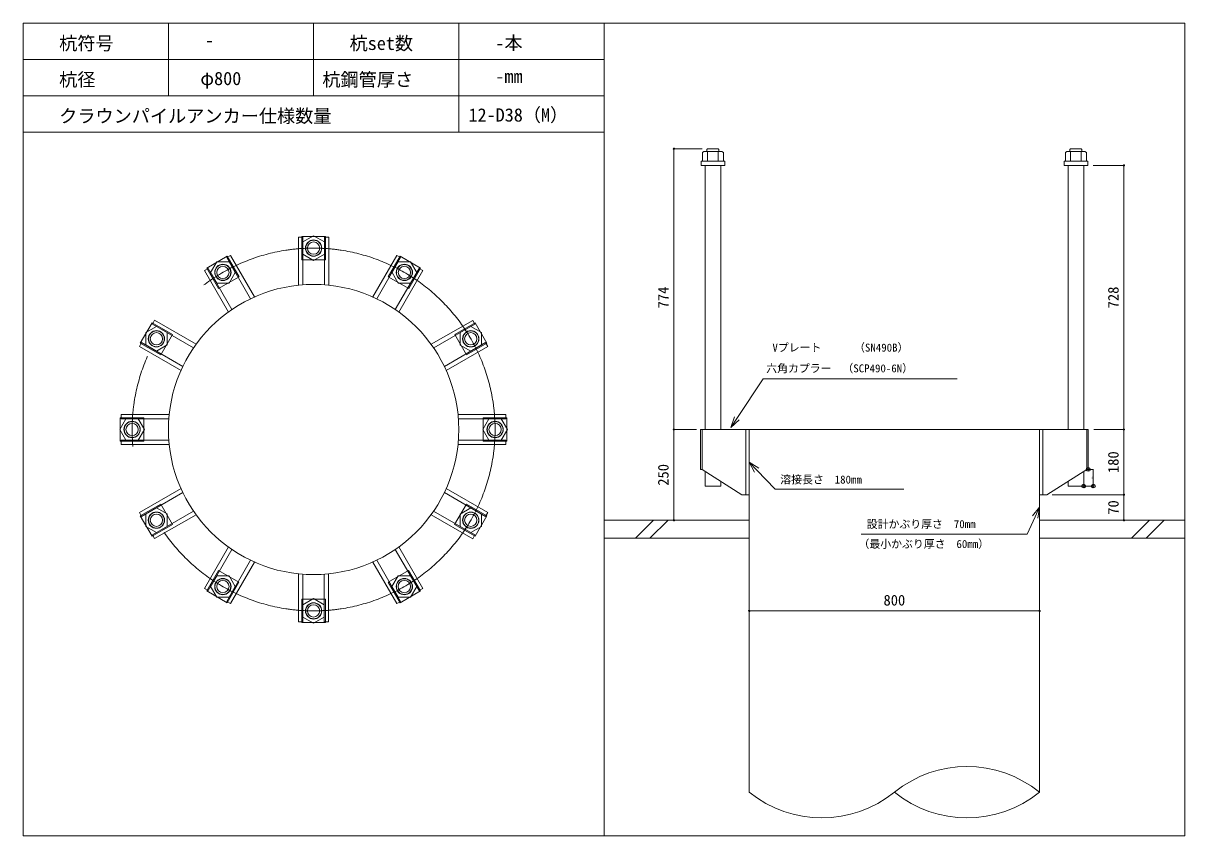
# Model space of a CAD drawing. Units: millimetres, scale not verified. Extents: x -20553 to 20553, y -9578 to 9578.
# Drawn here: x -6818 to -3618, y 2658 to 4898 of the extents above; entities that cross this region are included whole.
import ezdxf
from ezdxf.enums import TextEntityAlignment as Align

# ---------------------------------------------------------------- set-up
doc = ezdxf.new("R2010")
doc.units = ezdxf.units.MM
doc.header["$LTSCALE"] = 20
doc.header["$PDMODE"] = 32
doc.header["$PDSIZE"] = 10
doc.linetypes.add('USER1', pattern=[101.6, 63.5, -12.7, 12.7, -12.7])
for name, color, linetype, lineweight in [('0-0_0', 7, 'Continuous', 15), ('0-1_01_KUI', 5, 'Continuous', 18), ('0-3_22_部品', 7, 'Continuous', 15), ('0-4_09_SUNPO', 7, 'Continuous', 18), ('0-5_07_CENTER', 1, 'USER1', 18), ('0-6_02_KANAMONO', 6, 'Continuous', 18), ('0-7_10_WAKU', 4, 'Continuous', 18), ('0-9_03_ANCHOR', 4, 'Continuous', 18)]:
    doc.layers.add(name, color=color, linetype=linetype, lineweight=lineweight)
doc.layers.add('0-2_Defpoints', color=7, linetype='Continuous')
doc.styles.add('ＭＳ ゴシック', font='')
doc.styles.get('ＭＳ ゴシック').set_extended_font_data('MS Gothic')

# ---------------------------------------------------------------- blocks, each defined once
blk = doc.blocks.new('_DotSmall')
at = {"layer": '0-0_0'}
blk.add_line((0.0625, 0), (-0.0625, 0), dxfattribs=at)
blk.add_circle((0, 0), 0.0625, dxfattribs=at)
blk = doc.blocks.new('D247')
at = {"layer": '0-2_Defpoints'}
for p in [(16669.41, 13245.35), (16656.86, 13199.35), (16683.38, 13199.35)]:
    blk.add_point(p, dxfattribs=at)
at = {"layer": '0-9_03_ANCHOR', "color": 2}
for p, q in [((16671.91, 13245.35), (16683.38, 13245.35)), ((16683.38, 13245.35), (16683.38, 13199.35)), ((16659.36, 13199.35), (16683.38, 13199.35))]:
    blk.add_line(p, q, dxfattribs=at)
at = {"layer": '0-9_03_ANCHOR', "xscale": 2.5, "yscale": 2.5}
for p, rotation in [((16683.38, 13245.35), 90), ((16683.38, 13199.35), 270)]:
    blk.add_blockref('_DotSmall', p, dxfattribs=dict(at, rotation=rotation))
at = {"layer": '0-9_03_ANCHOR', "color": 7, "style": 'ＭＳ ゴシック'}
blk.add_text('46', height=3.666, rotation=90, dxfattribs=at).set_placement((16682.38, 13219.85), align=Align.BOTTOM_LEFT)
blk = doc.blocks.new('_Open30')
at = {"layer": '0-3_22_部品'}
blk.add_line((0, 0), (-1, 0), dxfattribs=at)
blk.add_lwpolyline([(-1, 0.2679), (0, 0), (-1, -0.2679)], dxfattribs=at)

msp = doc.modelspace()

# ---------------------------------------------------------------- linework, layer by layer
at = {"layer": '0-1_01_KUI'}
for p, q in [((-4817.67, 3777.67), (-4017.67, 3777.67)), ((-4817.67, 3777.67), (-4817.67, 2777.67)), ((-4017.67, 3777.67), (-4017.67, 2777.67))]:
    msp.add_line(p, q, dxfattribs=at)
at = {"layer": '0-1_01_KUI', "color": 2}
for p, q in [((-5217.67, 3527.67), (-4817.67, 3527.67)), ((-3617.67, 3527.67), (-4017.67, 3527.67)), ((-5217.67, 3477.67), (-4817.67, 3477.67)), ((-3617.67, 3477.67), (-4017.67, 3477.67))]:
    msp.add_line(p, q, dxfattribs=at)
at = {"layer": '0-1_01_KUI', "color": 4}
for p, q in [((-5081.12, 3527.67), (-5131.12, 3477.67)), ((-5040.96, 3527.67), (-5090.96, 3477.67)), ((-3714.62, 3527.67), (-3764.62, 3477.67)), ((-3674.47, 3527.67), (-3724.47, 3477.67))]:
    msp.add_line(p, q, dxfattribs=at)
at = {"layer": '0-1_01_KUI'}
msp.add_circle((-6017.67, 3777.67), 400, dxfattribs=at)
for centre, start, end in [((-4217.67, 2530.57), 51.01373, 128.98629), ((-4617.67, 3024.77), 231.01375, 308.98626), ((-4217.67, 3024.77), 231.01371, 308.98627)]:
    msp.add_arc(centre, 317.9, start, end, dxfattribs=at)
at = {"layer": '0-4_09_SUNPO', "color": 3}
for p, q in [((-4947.3, 4551.67), (-5024.94, 4551.67)), ((-5024.94, 3777.67), (-5024.94, 4551.67)), ((-3870.17, 4505.67), (-3785.14, 4505.67)), ((-3785.14, 3777.67), (-3785.14, 4505.67)), ((-4962.67, 3777.67), (-5024.94, 3777.67)), ((-4966.74, 3777.67), (-5024.94, 3777.67)), ((-5024.94, 3527.67), (-5024.94, 3777.67)), ((-3868.61, 3777.67), (-3785.14, 3777.67)), ((-3868.61, 3777.67), (-3785.14, 3777.67)), ((-3785.14, 3597.67), (-3785.14, 3777.67)), ((-3982.67, 3597.67), (-3785.14, 3597.67)), ((-3982.67, 3597.67), (-3785.14, 3597.67)), ((-3785.14, 3527.67), (-3785.14, 3597.67)), ((-4832.67, 3527.67), (-5024.94, 3527.67)), ((-4002.67, 3527.67), (-3785.14, 3527.67)), ((-4817.67, 3292.67), (-4817.67, 3277.67)), ((-4017.67, 3277.67), (-4817.67, 3277.67)), ((-4017.67, 3292.67), (-4017.67, 3277.67))]:
    msp.add_line(p, q, dxfattribs=at)
for points in [[(-4851.55, 3808.37), (-4779.13, 3917.29), (-4244.86, 3917.29)], [(-4796.98, 3665.95), (-4746.35, 3612.77), (-4391.91, 3612.77)], [(-4030.13, 3536.68), (-4051.86, 3489.07), (-4508.76, 3489.07)]]:
    msp.add_lwpolyline(points, dxfattribs=at)
at = {"layer": '0-5_07_CENTER'}
msp.add_circle((-6017.67, 3777.67), 500, dxfattribs=at)
at = {"layer": '0-6_02_KANAMONO'}
for p, q in [((-6059.12, 4307.67), (-6059.12, 4175.52)), ((-6047.12, 4307.67), (-6059.12, 4307.67)), ((-6047.12, 4307.67), (-6047.12, 4176.59)), ((-5988.12, 4307.67), (-5988.12, 4176.58)), ((-5988.12, 4307.67), (-5976.12, 4307.67)), ((-5976.12, 4307.67), (-5976.12, 4175.51)), ((-6257.08, 4251.44), (-6246.69, 4257.44)), ((-6246.69, 4257.44), (-6180.61, 4142.98)), ((-5788.57, 4257.39), (-5854.65, 4142.94)), ((-5778.18, 4251.39), (-5788.57, 4257.39)), ((-6257.08, 4251.44), (-6191.54, 4137.91)), ((-5778.18, 4251.39), (-5843.72, 4137.87)), ((-6308.18, 4221.94), (-6318.57, 4215.94)), ((-6318.57, 4215.94), (-6252.49, 4101.49)), ((-6308.18, 4221.94), (-6242.63, 4108.42)), ((-5727.08, 4221.89), (-5792.63, 4108.36)), ((-5716.69, 4215.89), (-5782.77, 4101.43)), ((-5727.08, 4221.89), (-5716.69, 4215.89)), ((-6461.89, 4068.26), (-6455.89, 4078.66)), ((-6461.89, 4068.26), (-6348.36, 4002.72)), ((-6455.89, 4078.66), (-6341.43, 4012.58)), ((-5579.4, 4078.57), (-5693.85, 4012.49)), ((-5573.4, 4068.18), (-5686.93, 4002.63)), ((-5573.4, 4068.18), (-5579.4, 4078.57)), ((-6491.39, 4017.17), (-6497.39, 4006.78)), ((-6497.39, 4006.78), (-6382.94, 3940.7)), ((-6491.39, 4017.17), (-6377.87, 3951.63)), ((-5543.9, 4017.08), (-5657.43, 3951.54)), ((-5537.9, 4006.69), (-5652.36, 3940.61)), ((-5543.9, 4017.08), (-5537.9, 4006.69)), ((-6547.67, 3819.22), (-6415.51, 3819.22)), ((-6547.67, 3807.22), (-6547.67, 3819.22)), ((-5487.67, 3819.12), (-5619.83, 3819.12)), ((-5487.67, 3807.12), (-5487.67, 3819.12)), ((-6547.67, 3807.22), (-6416.58, 3807.22)), ((-5487.67, 3807.12), (-5618.76, 3807.12)), ((-4951.74, 3777.67), (-4947.67, 3777.67)), ((-4951.74, 3777.67), (-4951.74, 3667.67)), ((-4947.67, 3777.67), (-4817.67, 3777.67)), ((-4947.67, 3777.67), (-4947.67, 3667.67)), ((-4817.67, 3777.67), (-4817.67, 3597.67)), ((-4817.67, 3777.67), (-4817.67, 3597.67)), ((-3887.67, 3777.67), (-4017.67, 3777.67)), ((-4017.67, 3777.67), (-4017.67, 3597.67)), ((-4017.67, 3777.67), (-4017.67, 3597.67)), ((-3883.61, 3777.67), (-3887.67, 3777.67)), ((-3887.67, 3777.67), (-3887.67, 3667.67)), ((-3883.61, 3777.67), (-3883.61, 3667.67)), ((-6547.67, 3748.22), (-6416.59, 3748.22)), ((-6547.67, 3748.22), (-6547.67, 3736.22)), ((-5487.67, 3748.12), (-5618.77, 3748.12)), ((-5487.67, 3748.12), (-5487.67, 3736.12)), ((-6547.67, 3736.22), (-6415.52, 3736.22)), ((-5487.67, 3736.12), (-5619.84, 3736.12)), ((-4947.67, 3667.67), (-4951.74, 3667.67)), ((-4837.67, 3597.67), (-4947.67, 3667.67)), ((-3997.67, 3597.67), (-3887.67, 3667.67)), ((-3887.67, 3667.67), (-3883.61, 3667.67)), ((-6497.44, 3548.66), (-6382.98, 3614.74)), ((-6491.44, 3538.26), (-6377.91, 3603.81)), ((-5543.96, 3538.18), (-5657.48, 3603.72)), ((-5537.96, 3548.57), (-5652.4, 3614.65)), ((-4817.67, 3597.67), (-4837.67, 3597.67)), ((-4017.67, 3597.67), (-3997.67, 3597.67)), ((-6461.94, 3487.17), (-6348.42, 3552.71)), ((-5573.46, 3487.08), (-5686.98, 3552.63)), ((-6491.44, 3538.26), (-6497.44, 3548.66)), ((-6455.94, 3476.78), (-6341.49, 3542.85)), ((-5579.46, 3476.69), (-5693.91, 3542.77)), ((-5543.96, 3538.18), (-5537.96, 3548.57)), ((-6461.94, 3487.17), (-6455.94, 3476.78)), ((-5573.46, 3487.08), (-5579.46, 3476.69)), ((-6318.66, 3339.46), (-6252.58, 3453.91)), ((-6308.26, 3333.46), (-6242.72, 3446.98)), ((-5727.17, 3333.4), (-5792.71, 3446.93)), ((-5716.78, 3339.4), (-5782.85, 3453.85)), ((-6257.17, 3303.96), (-6191.63, 3417.48)), ((-6246.78, 3297.96), (-6180.7, 3412.4)), ((-5788.66, 3297.9), (-5854.74, 3412.36)), ((-5778.26, 3303.9), (-5843.81, 3417.43)), ((-6059.22, 3247.67), (-6059.22, 3379.84)), ((-6047.22, 3247.67), (-6047.22, 3378.77)), ((-5988.22, 3247.67), (-5988.22, 3378.76)), ((-5976.22, 3247.67), (-5976.22, 3379.83)), ((-6308.26, 3333.46), (-6318.66, 3339.46)), ((-5727.17, 3333.4), (-5716.78, 3339.4)), ((-6257.17, 3303.96), (-6246.78, 3297.96)), ((-5778.26, 3303.9), (-5788.66, 3297.9)), ((-6047.22, 3247.67), (-6059.22, 3247.67)), ((-5988.22, 3247.67), (-5976.22, 3247.67))]:
    msp.add_line(p, q, dxfattribs=at)
for points in [[(-6047.12, 4260.64), (-6017.62, 4243.61), (-5988.12, 4260.64), (-5988.12, 4294.71), (-6017.62, 4311.74), (-6047.12, 4294.71)], [(-6284.66, 4181.21), (-6250.6, 4181.21), (-6233.57, 4210.71), (-6250.6, 4240.21), (-6284.66, 4240.21), (-6301.69, 4210.71)], [(-5801.69, 4210.66), (-5784.66, 4181.16), (-5750.6, 4181.16), (-5733.57, 4210.66), (-5750.6, 4240.16), (-5784.66, 4240.16)], [(-6450.66, 3993.65), (-6421.16, 4010.69), (-6421.16, 4044.75), (-6450.66, 4061.78), (-6480.16, 4044.75), (-6480.16, 4010.69)], [(-5614.14, 4044.66), (-5614.14, 4010.6), (-5584.64, 3993.57), (-5555.14, 4010.6), (-5555.14, 4044.66), (-5584.64, 4061.69)], [(-6500.64, 3748.22), (-6483.61, 3777.72), (-6500.64, 3807.22), (-6534.71, 3807.22), (-6551.74, 3777.72), (-6534.71, 3748.22)], [(-5534.71, 3807.12), (-5551.74, 3777.62), (-5534.71, 3748.12), (-5500.64, 3748.12), (-5483.61, 3777.62), (-5500.64, 3807.12)], [(-4826.67, 3777.67), (-4817.67, 3777.67), (-4817.67, 3597.67), (-4826.67, 3597.67)], [(-4017.67, 3777.67), (-4008.67, 3777.67), (-4008.67, 3597.67), (-4017.67, 3597.67)], [(-6421.21, 3510.69), (-6421.21, 3544.75), (-6450.71, 3561.78), (-6480.21, 3544.75), (-6480.21, 3510.69), (-6450.71, 3493.65)], [(-5584.69, 3561.69), (-5614.19, 3544.66), (-5614.19, 3510.6), (-5584.69, 3493.57), (-5555.19, 3510.6), (-5555.19, 3544.66)], [(-6233.65, 3344.69), (-6250.69, 3374.19), (-6284.75, 3374.19), (-6301.78, 3344.69), (-6284.75, 3315.19), (-6250.69, 3315.19)], [(-5750.69, 3374.14), (-5784.75, 3374.14), (-5801.78, 3344.64), (-5784.75, 3315.14), (-5750.69, 3315.14), (-5733.65, 3344.64)], [(-5988.22, 3294.71), (-6017.72, 3311.74), (-6047.22, 3294.71), (-6047.22, 3260.64), (-6017.72, 3243.61), (-5988.22, 3260.64)]]:
    msp.add_lwpolyline(points, close=True, dxfattribs=at)
for centre, radius in [((-6017.62, 4277.67), 22.5), ((-6017.67, 4277.67), 21.75), ((-6267.63, 4210.71), 22.5), ((-6267.67, 4210.69), 21.75), ((-5767.63, 4210.66), 22.5), ((-5767.67, 4210.69), 21.75), ((-6450.66, 4027.72), 22.5), ((-6450.69, 4027.67), 21.75), ((-5584.64, 4027.63), 22.5), ((-5584.66, 4027.67), 21.75), ((-6517.67, 3777.72), 22.5), ((-6517.67, 3777.67), 21.75), ((-5517.67, 3777.62), 22.5), ((-5517.67, 3777.67), 21.75), ((-6450.71, 3527.72), 22.5), ((-6450.69, 3527.67), 21.75), ((-5584.69, 3527.63), 22.5), ((-5584.66, 3527.67), 21.75), ((-6267.72, 3344.69), 22.5), ((-6267.67, 3344.66), 21.75), ((-5767.72, 3344.64), 22.5), ((-5767.67, 3344.66), 21.75), ((-6017.72, 3277.67), 22.5), ((-6017.67, 3277.67), 21.75)]:
    msp.add_circle(centre, radius, dxfattribs=at)
at = {"layer": '0-7_10_WAKU'}
for p, q in [((-6817.67, 4897.67), (-6817.67, 2657.67)), ((-3617.67, 4897.67), (-6817.67, 4897.67)), ((-6417.67, 4797.67), (-6417.67, 4897.67)), ((-6017.67, 4797.67), (-6017.67, 4897.67)), ((-5617.67, 4797.67), (-5617.67, 4897.67)), ((-5217.67, 4897.67), (-5217.67, 2657.67)), ((-3617.67, 4897.67), (-3617.67, 2657.67)), ((-5217.67, 4797.67), (-6817.67, 4797.67)), ((-6417.67, 4697.67), (-6417.67, 4797.67)), ((-6017.67, 4697.67), (-6017.67, 4797.67)), ((-5617.67, 4697.67), (-5617.67, 4797.67)), ((-5217.67, 4697.67), (-6817.67, 4697.67)), ((-5617.67, 4597.67), (-5617.67, 4697.67)), ((-5217.67, 4597.67), (-6817.67, 4597.67)), ((-3617.67, 2657.67), (-6817.67, 2657.67))]:
    msp.add_line(p, q, dxfattribs=at)
at = {"layer": '0-9_03_ANCHOR', "color": 2}
for p, q in [((-4932.3, 4551.67), (-4934.17, 4549.8)), ((-4934.17, 4549.8), (-4934.17, 4543.67)), ((-4903.04, 4551.67), (-4932.3, 4551.67)), ((-3932.3, 4551.67), (-3934.17, 4549.8)), ((-3934.17, 4549.8), (-3934.17, 4543.67)), ((-3903.04, 4551.67), (-3932.3, 4551.67))]:
    msp.add_line(p, q, dxfattribs=at)
at = {"layer": '0-9_03_ANCHOR'}
for p, q in [((-4932.11, 4543.67), (-4932.11, 4517.67)), ((-4903.24, 4543.67), (-4903.24, 4517.67)), ((-3932.11, 4543.67), (-3932.11, 4517.67)), ((-3903.24, 4543.67), (-3903.24, 4517.67))]:
    msp.add_line(p, q, dxfattribs=at)
at = {"layer": '0-9_03_ANCHOR', "color": 2}
for points in [[(-4903.04, 4551.67), (-4901.17, 4549.8), (-4901.17, 4543.67)], [(-3903.04, 4551.67), (-3901.17, 4549.8), (-3901.17, 4543.67)], [(-4939.18, 3662.27), (-4939.18, 3621.67), (-4896.16, 3621.67), (-4896.16, 3634.89)], [(-3939.18, 3634.89), (-3939.18, 3621.67), (-3896.16, 3621.67), (-3896.16, 3662.27)]]:
    msp.add_lwpolyline(points, dxfattribs=at)
at = {"layer": '0-9_03_ANCHOR'}
for points in [[(-4885.17, 4517.67), (-4885.17, 4505.67), (-4950.17, 4505.67), (-4950.17, 4517.67)], [(-4942.67, 4543.67), (-4892.67, 4543.67), (-4888.67, 4541.36), (-4888.67, 4517.67), (-4946.67, 4517.67), (-4946.67, 4541.36)], [(-3885.17, 4517.67), (-3885.17, 4505.67), (-3950.17, 4505.67), (-3950.17, 4517.67)], [(-3942.67, 4543.67), (-3892.67, 4543.67), (-3888.67, 4541.36), (-3888.67, 4517.67), (-3946.67, 4517.67), (-3946.67, 4541.36)], [(-5985.12, 4310.17), (-5985.12, 4245.17), (-6050.12, 4245.17), (-6050.12, 4310.17)], [(-6255.73, 4255.11), (-6223.23, 4198.82), (-6279.53, 4166.32), (-6312.03, 4222.61)], [(-5723.23, 4222.56), (-5755.73, 4166.26), (-5812.03, 4198.76), (-5779.53, 4255.06)], [(-6462.56, 4072.11), (-6406.26, 4039.61), (-6438.76, 3983.32), (-6495.06, 4015.82)], [(-5540.24, 4015.73), (-5596.53, 3983.23), (-5629.03, 4039.53), (-5572.74, 4072.03)], [(-6550.17, 3810.22), (-6485.17, 3810.22), (-6485.17, 3745.22), (-6550.17, 3745.22)], [(-5485.17, 3745.12), (-5550.17, 3745.12), (-5550.17, 3810.12), (-5485.17, 3810.12)], [(-6495.11, 3539.61), (-6438.82, 3572.11), (-6406.32, 3515.82), (-6462.61, 3483.32)], [(-5572.79, 3483.23), (-5629.08, 3515.73), (-5596.58, 3572.03), (-5540.29, 3539.53)], [(-6312.11, 3332.79), (-6279.61, 3389.08), (-6223.32, 3356.58), (-6255.82, 3300.29)], [(-5779.61, 3300.24), (-5812.11, 3356.53), (-5755.82, 3389.03), (-5723.32, 3332.74)], [(-6050.22, 3245.17), (-6050.22, 3310.17), (-5985.22, 3310.17), (-5985.22, 3245.17)]]:
    msp.add_lwpolyline(points, close=True, dxfattribs=at)
at = {"layer": '0-9_03_ANCHOR', "color": 2}
for points in [[(-4939.18, 4505.67), (-4896.16, 4505.67), (-4896.16, 3777.67), (-4939.18, 3777.67)], [(-3939.18, 4505.67), (-3896.16, 4505.67), (-3896.16, 3777.67), (-3939.18, 3777.67)]]:
    msp.add_lwpolyline(points, close=True, dxfattribs=at)
at = {"layer": '0-9_03_ANCHOR'}
for centre in [(-6017.62, 4277.67), (-6267.63, 4210.71), (-5767.63, 4210.66), (-6450.66, 4027.72), (-5584.64, 4027.63), (-6517.67, 3777.72), (-5517.67, 3777.62), (-6450.71, 3527.72), (-5584.69, 3527.63), (-6267.72, 3344.69), (-5767.72, 3344.64), (-6017.72, 3277.67)]:
    msp.add_circle(centre, 17, dxfattribs=at)

# ---------------------------------------------------------------- block references
at = {"layer": '0-4_09_SUNPO', "xscale": 30, "yscale": 30}
for name, p, rotation in [('_DotSmall', (-5024.94, 4551.67), 90), ('_DotSmall', (-3785.14, 4505.67), 90), ('_Open30', (-4868.16, 3783.39), 236.38292), ('_DotSmall', (-5024.94, 3777.67), 270), ('_DotSmall', (-5024.94, 3777.67), 90), ('_DotSmall', (-3785.14, 3777.67), 270), ('_DotSmall', (-3785.14, 3777.67), 90), ('_Open30', (-4817.67, 3687.67), 133.59929), ('_DotSmall', (-3785.14, 3597.67), 270), ('_DotSmall', (-3785.14, 3597.67), 90), ('_Open30', (-4017.67, 3563.97), 65.4645), ('_DotSmall', (-5024.94, 3527.67), 270), ('_DotSmall', (-3785.14, 3527.67), 270), ('_DotSmall', (-4817.67, 3277.67), 180)]:
    msp.add_blockref(name, p, dxfattribs=dict(at, rotation=rotation))
msp.add_blockref('_DotSmall', (-4017.67, 3277.67), dxfattribs=at)
at = {"layer": '0-9_03_ANCHOR'}
msp.add_blockref('D247', (-20553.02, -9577.67), dxfattribs=at)

# ---------------------------------------------------------------- texts
at = {"layer": '0-4_09_SUNPO', "style": 'ＭＳ ゴシック'}
for s, height, p in [('杭符号', 36.66, (-6718.64, 4812.94)), ('杭set数', 36.66, (-5918.64, 4812.94)), ('-本', 36.66, (-5516.94, 4813.79)), ('-', 36.66, (-6316.94, 4822.03)), ('杭径', 36.66, (-6718.64, 4712.94)), ('φ800', 36.66, (-6329.72, 4716.06)), ('杭鋼管厚さ', 36.66, (-5993.55, 4712.94)), ('-mm', 36.66, (-5516.94, 4722.03)), ('クラウンパイルアンカー仕様数量', 36.66, (-6718.64, 4612.65)), ('12-D38（M）', 36.66, (-5590.89, 4615.49)), (' Vプレート\u3000\u3000\u3000（SN490B）', 21.99, (-4768.61, 3985.81)), ('六角カプラー\u3000（SCP490-6N）', 21.99, (-4770.82, 3928.65)), ('溶接長さ\u3000180mm', 21.99, (-4732.08, 3622.04)), (' 設計かぶり厚さ\u300070mm', 21.99, (-4508.76, 3499.29)), ('（最小かぶり厚さ\u300060mm）', 21.99, (-4516.6, 3444.52)), ('800', 29.33, (-4447.67, 3283.67))]:
    msp.add_text(s, height=height, dxfattribs=at).set_placement(p, align=Align.BOTTOM_LEFT)
for s, p in [('774', (-5030.94, 4111.67)), ('728', (-3791.14, 4111.67)), ('180', (-3791.14, 3657.67)), ('250', (-5030.94, 3622.67)), ('70', (-3791.14, 3542.67))]:
    msp.add_text(s, height=29.33, rotation=90, dxfattribs=at).set_placement(p, align=Align.BOTTOM_LEFT)

doc.saveas('drawing.dxf')
